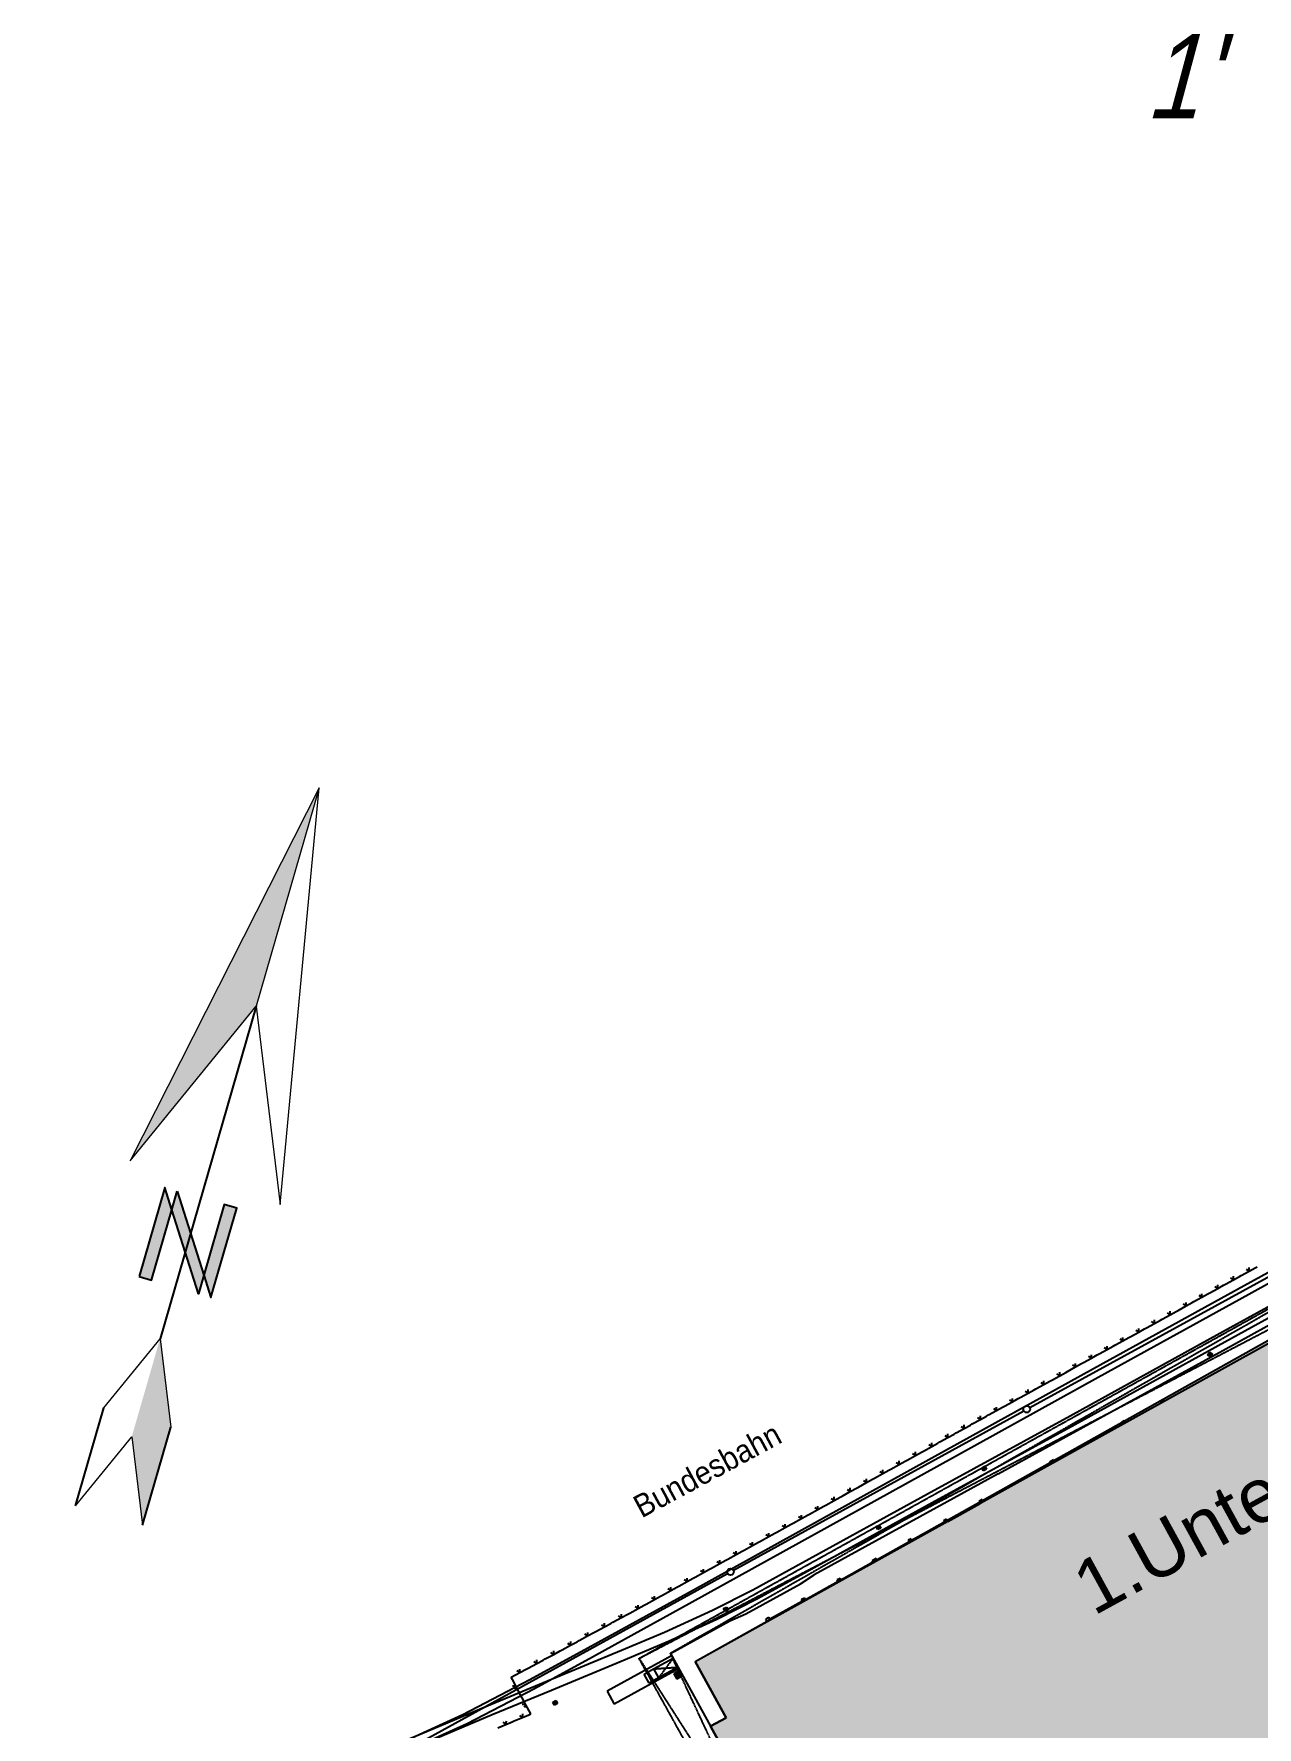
# Model space of a CAD drawing. Header units: millimetres. Extents: x 10546 to 220412, y -33380 to 110888.
# Drawn here: x 123618 to 141692, y -9507 to 15519 of the extents above; entities that cross this region are included whole.
import ezdxf
from ezdxf.enums import TextEntityAlignment as Align

# ---------------------------------------------------------------- set-up
doc = ezdxf.new("R2010")
doc.units = ezdxf.units.MM
for name, pattern in [('ACAD_ISO10W100', [18, 12, -3, 0, -3]), ('DASHED', [0.75, 0.5, -0.25]), ('HIDDEN', [0.375, 0.25, -0.125])]:
    doc.linetypes.add(name, pattern=pattern)
doc.layers.add('A07_Achslinien', color=253, linetype='ACAD_ISO10W100', lineweight=25)
doc.layers.add('A0_Grundriß_Versorgungskanal', color=253, linetype='Continuous', lineweight=20)
doc.layers.add('Lageplan', color=7, linetype='Continuous')
doc.layers.add('Nord-Pfeil', color=7, linetype='Continuous')
doc.styles.add('2', font='TXT')
doc.styles.add('ARIAL', font='arial.ttf')
doc.styles.get("Standard").update_dxf_attribs({"font": 'arial.ttf'})

# ---------------------------------------------------------------- blocks, each defined once
blk = doc.blocks.new('Nord-Pfeil 05')
for points in [[(-7207, -37964), (6, -20987), (0, 0)], [(-2248, -41214), (-3442, -39421), (-3440, -47995), (-2246, -47995)], [(-2248, -39421), (-2248, -41214), (2271, -47994), (2271, -46201)], [(2271, -46201), (3465, -47993), (3463, -39419), (2269, -39420)], [(3232, -60537), (14, -52974), (17, -62385), (3234, -69948)]]:
    blk.add_hatch(color=256).paths.add_polyline_path(points)
at = {"linetype": 'Continuous', "lineweight": 20, "ltscale": 0.039687}
for p, q in [((0, 0), (-7207, -37964)), ((0, 0), (6, -20987)), ((7227, -37960), (0, 0)), ((-7207, -37964), (6, -20987)), ((6, -20987), (7227, -37960)), ((-3200, -60538), (14, -52974)), ((14, -52974), (3232, -60537)), ((-3197, -69950), (17, -62385)), ((17, -62385), (3234, -69948))]:
    blk.add_line(p, q, dxfattribs=at)
for p, q in [((6, -20987), (14, -52974)), ((-3197, -69950), (-3200, -60538)), ((3234, -69948), (3232, -60537))]:
    blk.add_line(p, q)
for points in [[(-3440, -47995), (-2246, -47995), (-2248, -41214), (-3442, -39421)], [(2271, -46201), (3465, -47993), (3463, -39419), (2269, -39420)]]:
    blk.add_lwpolyline(points, close=True)
blk.add_lwpolyline([(-2248, -39421), (2271, -46201), (2271, -47994), (-2248, -41214), (-2248, -39421)])
blk = doc.blocks.new('Lageplan 1.UG')
at = {"layer": 'Lageplan'}
blk.add_hatch(color=1, dxfattribs=at).paths.add_polyline_path([(-23321, -12378), (-26262, -7020), (-26030, -6893), (-26487, -6064), (-13755, 1083), (-9279, 3558), (-5834, -2697)])
at = {"layer": 'Lageplan', "color": 2}
for p, q in [((-10731, 3209), (-18734, -1215)), ((-10661, 3082), (-18663, -1343)), ((-18379, -504), (-16265, 662)), ((-18308, -632), (-16196, 534)), ((-18308, -632), (-16196, 534)), ((-18692, -1464), (-15951, 47)), ((-20603, -1733), (-18379, -504)), ((-20533, -1861), (-18308, -632)), ((-20533, -1861), (-18308, -632)), ((-18734, -1215), (-20949, -2436)), ((-22010, -3288), (-18692, -1464)), ((-18663, -1343), (-20878, -2564)), ((-22991, -3053), (-20603, -1733)), ((-22920, -3181), (-20533, -1861)), ((-22920, -3181), (-20533, -1861)), ((-20949, -2436), (-23056, -3590)), ((-20878, -2564), (-22986, -3718)), ((-26604, -5050), (-22991, -3053)), ((-26534, -5178), (-22920, -3181)), ((-26534, -5178), (-22920, -3181)), ((-22010, -3288), (-24731, -4781)), ((-23056, -3590), (-24902, -4605)), ((-22986, -3718), (-24831, -4733)), ((-24902, -4605), (-25638, -5009)), ((-24831, -4733), (-25569, -5138)), ((-25739, -5357), (-24932, -4913)), ((-24932, -4913), (-24731, -4781)), ((-28074, -5862), (-26604, -5050)), ((-28004, -5991), (-26534, -5178)), ((-28004, -5991), (-26534, -5178)), ((-25638, -5009), (-26231, -5309)), ((-25569, -5138), (-26168, -5441)), ((-26231, -5309), (-26941, -5634)), ((-26168, -5441), (-26882, -5768)), ((-26853, -5942), (-25975, -5461)), ((-25975, -5461), (-25739, -5357)), ((-26941, -5634), (-27578, -5901)), ((-28932, -6330), (-28074, -5862)), ((-28863, -6459), (-28004, -5991)), ((-28863, -6459), (-28004, -5991)), ((-27578, -5901), (-28668, -6355)), ((-26838, -5976), (-27790, -6499)), ((-26882, -5768), (-27521, -6036)), ((-26853, -5942), (-26262, -7020)), ((-27521, -6036), (-28612, -6490)), ((-26733, -6168), (-27684, -6691)), ((-27242, -6248), (-27102, -6171)), ((-27169, -6381), (-27242, -6248)), ((-27102, -6171), (-26814, -6012)), ((-27102, -6171), (-27029, -6304)), ((-26741, -6146), (-27029, -6304)), ((-26714, -6196), (-26802, -6244)), ((-26802, -6244), (-26758, -6324)), ((-26780, -6232), (-26736, -6312)), ((-26758, -6220), (-26714, -6300)), ((-26736, -6208), (-26692, -6288)), ((-29923, -6846), (-28932, -6330)), ((-29859, -6977), (-28863, -6459)), ((-29859, -6977), (-28863, -6459)), ((-28668, -6355), (-29545, -6717)), ((-28612, -6490), (-29489, -6851)), ((-27790, -6499), (-27684, -6691)), ((-27029, -6304), (-27169, -6381)), ((-26670, -6275), (-26758, -6324)), ((-29545, -6717), (-30741, -7220)), ((-30741, -7220), (-29923, -6846)), ((-29489, -6851), (-30686, -7356)), ((-30684, -7355), (-29859, -6977)), ((-30684, -7355), (-29859, -6977))]:
    blk.add_line(p, q, dxfattribs=at)
at = {"layer": 'Lageplan', "linetype": 'DASHED'}
for p, q in [((-14373, 1175), (-26853, -5942)), ((-22605, -3397), (-14373, 1175)), ((-27317, -6016), (-14189, 845)), ((-27317, -6016), (-22605, -3397)), ((-24195, -11646), (-26853, -5942)), ((-24195, -11646), (-27317, -6016)), ((-27317, -6016), (-23844, -11439))]:
    blk.add_line(p, q, dxfattribs=at)
at = {"layer": 'Lageplan', "color": 1}
for p, q in [((-26487, -6064), (-13755, 1083)), ((-18302, -291), (-18301, -240)), ((-18302, -291), (-18214, -243)), ((-18214, -243), (-18186, -227)), ((-18769, -549), (-18768, -497)), ((-18681, -501), (-18652, -485)), ((-18652, -485), (-18535, -420)), ((-18535, -420), (-18577, -394)), ((-18535, -420), (-18534, -368)), ((-18535, -420), (-18447, -372)), ((-18447, -372), (-18419, -356)), ((-18419, -356), (-18302, -291)), ((-18301, -291), (-18344, -266)), ((-19147, -758), (-19119, -743)), ((-19119, -743), (-19002, -678)), ((-19001, -678), (-19044, -652)), ((-19002, -678), (-19001, -626)), ((-19002, -678), (-18914, -629)), ((-18914, -629), (-18886, -614)), ((-18886, -614), (-18768, -549)), ((-18768, -549), (-18810, -523)), ((-18768, -549), (-18681, -501)), ((-19614, -1016), (-19586, -1000)), ((-19586, -1000), (-19469, -936)), ((-19468, -936), (-19511, -910)), ((-19469, -936), (-19468, -884)), ((-19469, -936), (-19381, -887)), ((-19381, -887), (-19353, -872)), ((-19353, -872), (-19235, -807)), ((-19235, -807), (-19277, -781)), ((-19235, -807), (-19234, -755)), ((-19235, -807), (-19147, -758)), ((-20053, -1258), (-19935, -1193)), ((-19935, -1193), (-19977, -1168)), ((-19936, -1194), (-19935, -1142)), ((-19935, -1193), (-19847, -1145)), ((-19847, -1145), (-19819, -1129)), ((-19819, -1129), (-19702, -1065)), ((-19702, -1064), (-19744, -1039)), ((-19702, -1065), (-19701, -1013)), ((-19702, -1065), (-19614, -1016)), ((-20519, -1516), (-20402, -1451)), ((-20402, -1451), (-20444, -1425)), ((-20402, -1451), (-20401, -1399)), ((-20402, -1451), (-20314, -1403)), ((-20314, -1403), (-20286, -1387)), ((-20286, -1387), (-20169, -1322)), ((-20168, -1322), (-20211, -1296)), ((-20169, -1322), (-20168, -1271)), ((-20169, -1322), (-20081, -1274)), ((-20081, -1274), (-20053, -1258)), ((-20986, -1774), (-20869, -1709)), ((-20868, -1709), (-20911, -1683)), ((-20869, -1709), (-20868, -1657)), ((-20869, -1709), (-20781, -1660)), ((-20781, -1660), (-20753, -1645)), ((-20753, -1645), (-20635, -1580)), ((-20635, -1580), (-20678, -1554)), ((-20636, -1580), (-20635, -1528)), ((-20635, -1580), (-20547, -1531)), ((-20547, -1531), (-20519, -1516)), ((-21453, -2031), (-21336, -1967)), ((-21335, -1966), (-21378, -1941)), ((-21336, -1967), (-21335, -1915)), ((-21336, -1967), (-21248, -1918)), ((-21248, -1918), (-21219, -1903)), ((-21219, -1903), (-21102, -1838)), ((-21102, -1838), (-21144, -1812)), ((-21102, -1838), (-21101, -1786)), ((-21102, -1838), (-21014, -1789)), ((-21014, -1789), (-20986, -1774)), ((-21920, -2289), (-21802, -2224)), ((-21802, -2224), (-21844, -2199)), ((-21803, -2224), (-21802, -2173)), ((-21802, -2224), (-21714, -2176)), ((-21714, -2176), (-21686, -2160)), ((-21686, -2160), (-21569, -2095)), ((-21569, -2095), (-21611, -2070)), ((-21569, -2096), (-21568, -2044)), ((-21569, -2095), (-21481, -2047)), ((-21481, -2047), (-21453, -2031)), ((-22394, -2551), (-22273, -2484)), ((-22273, -2484), (-22315, -2459)), ((-22273, -2484), (-22272, -2432)), ((-22273, -2484), (-22182, -2434)), ((-22182, -2434), (-22153, -2418)), ((-22153, -2418), (-22036, -2353)), ((-22035, -2353), (-22078, -2327)), ((-22036, -2353), (-22035, -2301)), ((-22036, -2353), (-21948, -2305)), ((-21948, -2305), (-21920, -2289)), ((-22875, -2817), (-22754, -2750)), ((-22754, -2750), (-22796, -2725)), ((-22754, -2750), (-22753, -2699)), ((-22754, -2750), (-22663, -2700)), ((-22663, -2700), (-22634, -2684)), ((-22634, -2684), (-22513, -2617)), ((-22513, -2617), (-22556, -2592)), ((-22513, -2617), (-22512, -2565)), ((-22513, -2617), (-22422, -2567)), ((-22422, -2567), (-22394, -2551)), ((-23235, -3017), (-23277, -2991)), ((-23235, -3017), (-23234, -2965)), ((-23235, -3017), (-23144, -2967)), ((-23144, -2967), (-23115, -2951)), ((-23115, -2951), (-22994, -2884)), ((-22994, -2884), (-23037, -2858)), ((-22994, -2884), (-22993, -2832)), ((-22994, -2884), (-22904, -2833)), ((-22904, -2833), (-22875, -2817)), ((-23716, -3283), (-23715, -3231)), ((-23716, -3283), (-23625, -3233)), ((-23625, -3233), (-23596, -3217)), ((-23596, -3217), (-23475, -3150)), ((-23475, -3150), (-23518, -3124)), ((-23475, -3150), (-23474, -3098)), ((-23475, -3150), (-23385, -3100)), ((-23385, -3100), (-23356, -3084)), ((-23356, -3084), (-23235, -3017)), ((-24197, -3549), (-24196, -3497)), ((-24197, -3549), (-24106, -3499)), ((-24106, -3499), (-24077, -3483)), ((-24077, -3483), (-23956, -3416)), ((-23956, -3416), (-23999, -3391)), ((-23956, -3416), (-23955, -3364)), ((-23956, -3416), (-23866, -3366)), ((-23866, -3366), (-23837, -3350)), ((-23837, -3350), (-23716, -3283)), ((-23716, -3283), (-23758, -3257)), ((-24587, -3765), (-24558, -3749)), ((-24558, -3749), (-24437, -3682)), ((-24437, -3682), (-24480, -3657)), ((-24437, -3682), (-24436, -3630)), ((-24437, -3682), (-24347, -3632)), ((-24347, -3632), (-24318, -3616)), ((-24318, -3616), (-24197, -3549)), ((-24197, -3549), (-24239, -3524)), ((-25040, -4016), (-24919, -3949)), ((-24919, -3949), (-24961, -3923)), ((-24919, -3949), (-24918, -3897)), ((-24919, -3949), (-24828, -3899)), ((-24828, -3899), (-24799, -3882)), ((-24799, -3882), (-24678, -3815)), ((-24678, -3816), (-24720, -3790)), ((-24678, -3815), (-24677, -3764)), ((-24678, -3815), (-24587, -3765)), ((-25523, -4282), (-25401, -4215)), ((-25401, -4215), (-25444, -4189)), ((-25401, -4215), (-25400, -4163)), ((-25401, -4215), (-25310, -4165)), ((-25310, -4165), (-25281, -4149)), ((-25281, -4149), (-25160, -4082)), ((-25160, -4082), (-25203, -4056)), ((-25160, -4082), (-25159, -4030)), ((-25160, -4082), (-25069, -4032)), ((-25069, -4032), (-25040, -4016)), ((-26005, -4548), (-25884, -4481)), ((-25884, -4481), (-25926, -4456)), ((-25884, -4481), (-25883, -4429)), ((-25884, -4481), (-25793, -4431)), ((-25793, -4431), (-25764, -4415)), ((-25764, -4415), (-25643, -4348)), ((-25643, -4348), (-25685, -4322)), ((-25643, -4348), (-25641, -4296)), ((-25643, -4348), (-25552, -4298)), ((-25552, -4298), (-25523, -4282)), ((-26488, -4814), (-26366, -4747)), ((-26366, -4747), (-26409, -4722)), ((-26366, -4747), (-26365, -4695)), ((-26366, -4747), (-26275, -4697)), ((-26275, -4697), (-26246, -4681)), ((-26246, -4681), (-26125, -4614)), ((-26125, -4614), (-26168, -4589)), ((-26125, -4614), (-26124, -4562)), ((-26125, -4614), (-26034, -4564)), ((-26034, -4564), (-26005, -4548)), ((-26849, -5014), (-26891, -4988)), ((-26849, -5014), (-26848, -4962)), ((-26849, -5014), (-26758, -4964)), ((-26758, -4964), (-26729, -4948)), ((-26729, -4948), (-26608, -4881)), ((-26608, -4881), (-26650, -4855)), ((-26608, -4881), (-26607, -4829)), ((-26608, -4881), (-26517, -4831)), ((-26517, -4831), (-26488, -4814)), ((-27331, -5280), (-27374, -5254)), ((-27331, -5280), (-27330, -5228)), ((-27331, -5280), (-27241, -5230)), ((-27241, -5230), (-27211, -5214)), ((-27211, -5214), (-27090, -5147)), ((-27090, -5147), (-27133, -5121)), ((-27090, -5147), (-27089, -5095)), ((-27090, -5147), (-26999, -5097)), ((-26999, -5097), (-26970, -5081)), ((-26970, -5081), (-26849, -5014)), ((-27828, -5550), (-27733, -5499)), ((-27827, -5549), (-27826, -5497)), ((-27733, -5499), (-27703, -5482)), ((-27703, -5482), (-27577, -5414)), ((-27578, -5415), (-27620, -5389)), ((-27577, -5414), (-27575, -5362)), ((-27577, -5414), (-27483, -5363)), ((-27483, -5363), (-27453, -5347)), ((-27453, -5347), (-27331, -5280)), ((-28234, -5769), (-28204, -5753)), ((-28204, -5753), (-28078, -5685)), ((-28079, -5685), (-28121, -5659)), ((-28078, -5685), (-28076, -5633)), ((-28078, -5685), (-27984, -5634)), ((-27984, -5634), (-27954, -5618)), ((-27954, -5618), (-27828, -5550)), ((-27828, -5550), (-27870, -5524)), ((-28705, -6024), (-28579, -5956)), ((-28580, -5956), (-28622, -5930)), ((-28579, -5955), (-28577, -5903)), ((-28579, -5956), (-28485, -5905)), ((-28485, -5905), (-28455, -5888)), ((-28455, -5888), (-28329, -5820)), ((-28329, -5820), (-28371, -5794)), ((-28329, -5820), (-28234, -5769)), ((-28328, -5820), (-28327, -5768)), ((-29206, -6294), (-29080, -6226)), ((-29081, -6226), (-29123, -6200)), ((-29080, -6226), (-29078, -6174)), ((-29080, -6226), (-28986, -6175)), ((-28986, -6175), (-28956, -6159)), ((-28956, -6159), (-28830, -6091)), ((-28830, -6091), (-28872, -6065)), ((-28830, -6091), (-28735, -6040)), ((-28829, -6091), (-28828, -6039)), ((-28735, -6040), (-28705, -6024)), ((-26030, -6893), (-26487, -6064)), ((-29189, -6327), (-29206, -6294)), ((-29135, -6429), (-29189, -6327)), ((-29135, -6428), (-29187, -6426)), ((-29134, -6430), (-29160, -6472)), ((-29062, -6565), (-29135, -6429)), ((-29045, -6598), (-29062, -6565)), ((-28991, -6700), (-29045, -6598)), ((-28991, -6699), (-29043, -6697)), ((-28990, -6701), (-29016, -6743)), ((-28918, -6836), (-28991, -6700)), ((-29406, -7043), (-29284, -6991)), ((-29283, -6991), (-29323, -6961)), ((-29284, -6991), (-29278, -6940)), ((-29284, -6991), (-29192, -6952)), ((-29192, -6952), (-29162, -6940)), ((-29162, -6940), (-29040, -6888)), ((-29039, -6888), (-29079, -6858)), ((-29040, -6888), (-29034, -6836)), ((-29040, -6888), (-28948, -6849)), ((-28948, -6849), (-28918, -6836)), ((-26262, -7020), (-26030, -6893)), ((-23321, -12378), (-26262, -7020))]:
    blk.add_line(p, q, dxfattribs=at)
at = {"layer": 'Lageplan'}
for p, q in [((-21546, -2310), (-17237, 56)), ((-21424, -3250), (-15841, -149)), ((-18917, -1531), (-18888, -1490)), ((-18878, -1497), (-18907, -1538)), ((-18888, -1490), (-18847, -1518)), ((-18876, -1559), (-18917, -1531)), ((-18896, -1545), (-18868, -1504)), ((-18857, -1511), (-18886, -1552)), ((-18847, -1518), (-18876, -1559)), ((-19569, -2193), (-19608, -2215)), ((-19597, -2236), (-19608, -2215)), ((-19557, -2214), (-19569, -2193)), ((-25923, -4712), (-21633, -2358)), ((-20150, -2506), (-20189, -2528)), ((-20189, -2528), (-20174, -2556)), ((-20150, -2506), (-20134, -2534)), ((-26487, -6064), (-21424, -3250)), ((-22252, -3202), (-22208, -3177)), ((-22228, -3246), (-22252, -3202)), ((-22217, -3239), (-22241, -3196)), ((-22230, -3190), (-22206, -3233)), ((-22184, -3221), (-22228, -3246)), ((-22195, -3227), (-22219, -3184)), ((-22208, -3177), (-22184, -3221)), ((-21192, -3083), (-21251, -3115)), ((-21251, -3115), (-21234, -3145)), ((-21192, -3083), (-21176, -3113)), ((-22277, -3733), (-22755, -3996)), ((-22250, -3670), (-22297, -3696)), ((-22297, -3696), (-22277, -3733)), ((-22250, -3670), (-22234, -3700)), ((-22775, -3959), (-22819, -3983)), ((-22819, -3983), (-22804, -4010)), ((-22775, -3959), (-22755, -3996)), ((-23813, -4069), (-23769, -4045)), ((-23789, -4113), (-23813, -4069)), ((-23778, -4107), (-23802, -4063)), ((-23791, -4057), (-23767, -4101)), ((-23745, -4089), (-23789, -4113)), ((-23756, -4095), (-23780, -4051)), ((-23769, -4045), (-23745, -4089)), ((-23299, -4247), (-23343, -4271)), ((-23299, -4247), (-23284, -4274)), ((-22804, -4010), (-23284, -4274)), ((-23328, -4298), (-23799, -4567)), ((-23343, -4271), (-23328, -4298)), ((-23858, -4599), (-24331, -4860)), ((-23814, -4540), (-23873, -4572)), ((-23858, -4599), (-23873, -4572)), ((-23799, -4567), (-23814, -4540)), ((-30776, -7380), (-26010, -4760)), ((-24376, -4882), (-24858, -5150)), ((-24346, -4833), (-24389, -4857)), ((-24376, -4882), (-24389, -4857)), ((-24331, -4860), (-24346, -4833)), ((-24904, -5172), (-25385, -5438)), ((-24873, -5124), (-24917, -5148)), ((-24904, -5172), (-24917, -5148)), ((-24858, -5150), (-24873, -5124)), ((-26070, -5281), (-26026, -5257)), ((-26046, -5325), (-26070, -5281)), ((-26035, -5319), (-26059, -5275)), ((-26048, -5269), (-26024, -5313)), ((-26002, -5301), (-26046, -5325)), ((-26013, -5307), (-26037, -5263)), ((-26026, -5257), (-26002, -5301)), ((-25399, -5414), (-25442, -5438)), ((-25423, -5473), (-25442, -5438)), ((-25385, -5438), (-25399, -5414)), ((-26487, -6064), (-26030, -6893)), ((-28591, -6662), (-28547, -6638)), ((-28567, -6706), (-28591, -6662)), ((-28556, -6700), (-28580, -6656)), ((-28569, -6650), (-28545, -6694)), ((-28523, -6682), (-28567, -6706)), ((-28534, -6688), (-28558, -6644)), ((-28547, -6638), (-28523, -6682)), ((-26030, -6893), (-26262, -7020)), ((-26262, -7020), (-25775, -7898))]:
    blk.add_line(p, q, dxfattribs=at)
at = {"layer": 'Lageplan', "linetype": 'HIDDEN'}
for p, q in [((-19563, -2203), (-19603, -2225)), ((-20140, -2523), (-20180, -2545)), ((-21183, -3100), (-21241, -3133)), ((-22237, -3695), (-22283, -3720)), ((-22767, -3974), (-22811, -3998)), ((-23291, -4262), (-23335, -4286)), ((-23806, -4554), (-23865, -4587)), ((-24339, -4845), (-24383, -4869)), ((-24867, -5135), (-24910, -5159)), ((-25386, -5436), (-25430, -5460))]:
    blk.add_line(p, q, dxfattribs=at)
at = {"layer": 'Lageplan', "color": 2, "linetype": 'DASHED'}
for p, q in [((-27102, -6171), (-26741, -6146)), ((-26814, -6012), (-27029, -6304))]:
    blk.add_line(p, q, dxfattribs=at)
at = {"layer": 'Lageplan', "color": 1}
for centre in [(-21589, -2334), (-25967, -4736)]:
    blk.add_circle(centre, 50, dxfattribs=at)
at = {"layer": 'Nord-Pfeil', "xscale": 0.1600000000053569, "yscale": 0.1600000000053569, "zscale": 0.1600000000053569, "rotation": 343.8670232167164}
blk.add_blockref('Nord-Pfeil 05', (-32042, 6850), dxfattribs=at)
at = {"layer": 'Lageplan', "style": 'ARIAL'}
blk.add_text('1.Untergeschoss', height=800, rotation=28.7, dxfattribs=at).set_placement((-20603, -5395))
at = {"layer": 'Lageplan', "style": '2', "width": 0.945111}
blk.add_text('Bundesbahn', height=336.2, rotation=28.4, dxfattribs=at).set_placement((-27279, -3949))

msp = doc.modelspace()

# ---------------------------------------------------------------- block references
at = {"layer": 'A0_Grundriß_Versorgungskanal'}
msp.add_blockref('Lageplan 1.UG', (159877, -2475), dxfattribs=at)

# ---------------------------------------------------------------- texts
at = {"layer": 'A07_Achslinien', "color": 7, "linetype": 'Continuous', "oblique": 15, "width": 0.8}
msp.add_text("1'", height=1250, dxfattribs=at).set_placement((140562, 14269), align=Align.CENTER)

doc.saveas('drawing.dxf')
